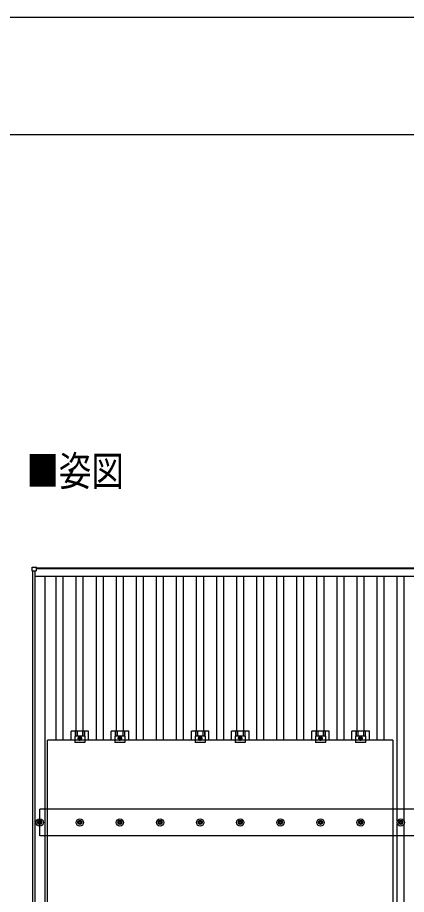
# Model space of a CAD drawing. Units: millimetres, scale not verified. Extents: x -12615 to 12615, y -8910 to 8910.
# Drawn here: x -10061 to -8121, y 4538 to 8910 of the extents above; entities that cross this region are included whole.
import ezdxf
from ezdxf.enums import TextEntityAlignment as Align

# ---------------------------------------------------------------- set-up
doc = ezdxf.new("R2010")
doc.units = ezdxf.units.MM
doc.header["$LTSCALE"] = 40
for name, color, linetype in [('0-2_USER1', 3, 'Continuous'), ('0-4_YKK_13', 4, 'Continuous'), ('0-5_YKK_A1', 4, 'Continuous'), ('0-7_YKK_ZWAK', 7, 'Continuous')]:
    doc.layers.add(name, color=color, linetype=linetype)
doc.styles.add('ＭＳ ゴシック', font='')
doc.styles.get('ＭＳ ゴシック').set_extended_font_data('MS Gothic')

msp = doc.modelspace()

# ---------------------------------------------------------------- linework, layer by layer
at = {"layer": '0-4_YKK_13'}
for p, q in [((-9988.3, 6151.35), (-9988.3, 6169.35)), ((-9987.3, 6170.35), (-9969.3, 6170.35)), ((-9968.3, 6169.35), (-9968.3, 6151.35)), ((-9969.3, 6150.35), (-9987.3, 6150.35)), ((-9793.65, 5308.04), (-9793.65, 5351.54)), ((-9773.52, 5351.54), (-9773.52, 5327.34)), ((-9772.12, 5351.54), (-9772.12, 5327.34)), ((-9763.92, 5351.54), (-9763.92, 5327.34)), ((-9736.08, 5351.54), (-9736.08, 5327.34)), ((-9727.88, 5351.54), (-9727.88, 5327.34)), ((-9726.48, 5351.54), (-9726.48, 5327.34)), ((-9593.65, 5308.04), (-9593.65, 5351.54)), ((-9573.52, 5351.54), (-9573.52, 5327.34)), ((-9572.12, 5351.54), (-9572.12, 5327.34)), ((-9563.92, 5351.54), (-9563.92, 5327.34)), ((-9536.08, 5351.54), (-9536.08, 5327.34)), ((-9527.88, 5351.54), (-9527.88, 5327.34)), ((-9526.48, 5351.54), (-9526.48, 5327.34)), ((-9193.65, 5308.04), (-9193.65, 5351.54)), ((-9173.52, 5351.54), (-9173.52, 5327.34)), ((-9172.12, 5351.54), (-9172.12, 5327.34)), ((-9163.92, 5351.54), (-9163.92, 5327.34)), ((-9136.08, 5351.54), (-9136.08, 5327.34)), ((-9127.88, 5351.54), (-9127.88, 5327.34)), ((-9126.48, 5351.54), (-9126.48, 5327.34)), ((-8993.65, 5308.04), (-8993.65, 5351.54)), ((-8973.52, 5351.54), (-8973.52, 5327.34)), ((-8972.12, 5351.54), (-8972.12, 5327.34)), ((-8963.92, 5351.54), (-8963.92, 5327.34)), ((-8936.08, 5351.54), (-8936.08, 5327.34)), ((-8927.88, 5351.54), (-8927.88, 5327.34)), ((-8926.48, 5351.54), (-8926.48, 5327.34)), ((-8593.65, 5308.04), (-8593.65, 5351.54)), ((-8573.52, 5351.54), (-8573.52, 5327.34)), ((-8572.12, 5351.54), (-8572.12, 5327.34)), ((-8563.92, 5351.54), (-8563.92, 5327.34)), ((-8536.08, 5351.54), (-8536.08, 5327.34)), ((-8527.88, 5351.54), (-8527.88, 5327.34)), ((-8526.48, 5351.54), (-8526.48, 5327.34)), ((-8393.65, 5308.04), (-8393.65, 5351.54)), ((-8373.52, 5351.54), (-8373.52, 5327.34)), ((-8372.12, 5351.54), (-8372.12, 5327.34)), ((-8363.92, 5351.54), (-8363.92, 5327.34)), ((-8336.08, 5351.54), (-8336.08, 5327.34)), ((-8327.88, 5351.54), (-8327.88, 5327.34)), ((-8326.48, 5351.54), (-8326.48, 5327.34)), ((-9911, 4174.04), (-9911, 5308.04)), ((-8189, 5308.04), (-9911, 5308.04)), ((-9775.01, 5327.34), (-9775, 5296.04)), ((-9725, 5327.34), (-9775.01, 5327.34)), ((-9761.5, 5316.54), (-9738.5, 5316.54)), ((-9750, 5304.04), (-9750, 5329.05)), ((-9575.01, 5327.34), (-9575, 5296.04)), ((-9525, 5327.34), (-9575.01, 5327.34)), ((-9561.5, 5316.54), (-9538.5, 5316.54)), ((-9550, 5304.04), (-9550, 5329.05)), ((-9175.01, 5327.34), (-9175, 5296.04)), ((-9125, 5327.34), (-9175.01, 5327.34)), ((-9161.5, 5316.54), (-9138.5, 5316.54)), ((-9150, 5304.04), (-9150, 5329.05)), ((-8975.01, 5327.34), (-8975, 5296.04)), ((-8925, 5327.34), (-8975.01, 5327.34)), ((-8961.5, 5316.54), (-8938.5, 5316.54)), ((-8950, 5304.04), (-8950, 5329.05)), ((-8575.01, 5327.34), (-8575, 5296.04)), ((-8525, 5327.34), (-8575.01, 5327.34)), ((-8561.5, 5316.54), (-8538.5, 5316.54)), ((-8550, 5304.04), (-8550, 5329.05)), ((-8375.01, 5327.34), (-8375, 5296.04)), ((-8325, 5327.34), (-8375.01, 5327.34)), ((-8361.5, 5316.54), (-8338.5, 5316.54)), ((-8350, 5304.04), (-8350, 5329.05)), ((-9960, 4898.8), (-9955.59, 4898.8)), ((-9951.76, 4907.05), (-9951.76, 4902.64)), ((-9948.26, 4907.05), (-9948.26, 4902.64)), ((-9944.42, 4898.8), (-9940.01, 4898.8)), ((-9760, 4898.8), (-9755.59, 4898.8)), ((-9751.76, 4907.05), (-9751.76, 4902.64)), ((-9748.26, 4907.05), (-9748.26, 4902.64)), ((-9744.42, 4898.8), (-9740.01, 4898.8)), ((-9560, 4898.8), (-9555.59, 4898.8)), ((-9551.76, 4907.05), (-9551.76, 4902.64)), ((-9548.26, 4907.05), (-9548.26, 4902.64)), ((-9544.42, 4898.8), (-9540.01, 4898.8)), ((-9360, 4898.8), (-9355.59, 4898.8)), ((-9351.76, 4907.05), (-9351.76, 4902.64)), ((-9348.26, 4907.05), (-9348.26, 4902.64)), ((-9344.42, 4898.8), (-9340.01, 4898.8)), ((-9160, 4898.8), (-9155.59, 4898.8)), ((-9151.76, 4907.05), (-9151.76, 4902.64)), ((-9148.26, 4907.05), (-9148.26, 4902.64)), ((-9144.42, 4898.8), (-9140.01, 4898.8)), ((-8960, 4898.8), (-8955.59, 4898.8)), ((-8951.76, 4907.05), (-8951.76, 4902.64)), ((-8948.26, 4907.05), (-8948.26, 4902.64)), ((-8944.42, 4898.8), (-8940.01, 4898.8)), ((-8760, 4898.8), (-8755.59, 4898.8)), ((-8751.76, 4907.05), (-8751.76, 4902.64)), ((-8748.26, 4907.05), (-8748.26, 4902.64)), ((-8744.42, 4898.8), (-8740.01, 4898.8)), ((-8560, 4898.8), (-8555.59, 4898.8)), ((-8551.76, 4907.05), (-8551.76, 4902.64)), ((-8548.26, 4907.05), (-8548.26, 4902.64)), ((-8544.42, 4898.8), (-8540.01, 4898.8)), ((-8360, 4898.8), (-8355.59, 4898.8)), ((-8351.76, 4907.05), (-8351.76, 4902.64)), ((-8348.26, 4907.05), (-8348.26, 4902.64)), ((-8344.42, 4898.8), (-8340.01, 4898.8)), ((-8160, 4898.8), (-8155.59, 4898.8)), ((-8151.76, 4907.05), (-8151.76, 4902.64)), ((-8148.26, 4907.05), (-8148.26, 4902.64)), ((-8144.42, 4898.8), (-8140.01, 4898.8)), ((-9960, 4895.3), (-9955.59, 4895.3)), ((-9951.76, 4891.47), (-9951.76, 4887.06)), ((-9948.26, 4891.47), (-9948.26, 4887.06)), ((-9944.42, 4895.3), (-9940.01, 4895.3)), ((-9760, 4895.3), (-9755.59, 4895.3)), ((-9751.76, 4891.47), (-9751.76, 4887.06)), ((-9748.26, 4891.47), (-9748.26, 4887.06)), ((-9744.42, 4895.3), (-9740.01, 4895.3)), ((-9560, 4895.3), (-9555.59, 4895.3)), ((-9551.76, 4891.47), (-9551.76, 4887.06)), ((-9548.26, 4891.47), (-9548.26, 4887.06)), ((-9544.42, 4895.3), (-9540.01, 4895.3)), ((-9360, 4895.3), (-9355.59, 4895.3)), ((-9351.76, 4891.47), (-9351.76, 4887.06)), ((-9348.26, 4891.47), (-9348.26, 4887.06)), ((-9344.42, 4895.3), (-9340.01, 4895.3)), ((-9160, 4895.3), (-9155.59, 4895.3)), ((-9151.76, 4891.47), (-9151.76, 4887.06)), ((-9148.26, 4891.47), (-9148.26, 4887.06)), ((-9144.42, 4895.3), (-9140.01, 4895.3)), ((-8960, 4895.3), (-8955.59, 4895.3)), ((-8951.76, 4891.47), (-8951.76, 4887.06)), ((-8948.26, 4891.47), (-8948.26, 4887.06)), ((-8944.42, 4895.3), (-8940.01, 4895.3)), ((-8760, 4895.3), (-8755.59, 4895.3)), ((-8751.76, 4891.47), (-8751.76, 4887.06)), ((-8748.26, 4891.47), (-8748.26, 4887.06)), ((-8744.42, 4895.3), (-8740.01, 4895.3)), ((-8560, 4895.3), (-8555.59, 4895.3)), ((-8551.76, 4891.47), (-8551.76, 4887.06)), ((-8548.26, 4891.47), (-8548.26, 4887.06)), ((-8544.42, 4895.3), (-8540.01, 4895.3)), ((-8360, 4895.3), (-8355.59, 4895.3)), ((-8351.76, 4891.47), (-8351.76, 4887.06)), ((-8348.26, 4891.47), (-8348.26, 4887.06)), ((-8344.42, 4895.3), (-8340.01, 4895.3)), ((-8160, 4895.3), (-8155.59, 4895.3)), ((-8151.76, 4891.47), (-8151.76, 4887.06)), ((-8148.26, 4891.47), (-8148.26, 4887.06)), ((-8144.42, 4895.3), (-8140.01, 4895.3))]:
    msp.add_line(p, q, dxfattribs=at)
for points in [[(-9706.35, 5308.04), (-9706.35, 5351.54), (-9793.65, 5351.54)], [(-9506.35, 5308.04), (-9506.35, 5351.54), (-9593.65, 5351.54)], [(-9106.35, 5308.04), (-9106.35, 5351.54), (-9193.65, 5351.54)], [(-8906.35, 5308.04), (-8906.35, 5351.54), (-8993.65, 5351.54)], [(-8506.35, 5308.04), (-8506.35, 5351.54), (-8593.65, 5351.54)], [(-8306.35, 5308.04), (-8306.35, 5351.54), (-8393.65, 5351.54)], [(-8189, 5308.04), (-8189, 4174.04), (-9911, 4174.04)], [(-9725, 5327.34), (-9725, 5296.04), (-9775, 5296.04)], [(-9525, 5327.34), (-9525, 5296.04), (-9575, 5296.04)], [(-9125, 5327.34), (-9125, 5296.04), (-9175, 5296.04)], [(-8925, 5327.34), (-8925, 5296.04), (-8975, 5296.04)], [(-8525, 5327.34), (-8525, 5296.04), (-8575, 5296.04)], [(-8325, 5327.34), (-8325, 5296.04), (-8375, 5296.04)]]:
    msp.add_lwpolyline(points, dxfattribs=at)
for points in [[(-9750, 5309.04), (-9743.5, 5312.79), (-9743.5, 5320.3), (-9750, 5324.05), (-9756.5, 5320.3), (-9756.5, 5312.79)], [(-9550, 5309.04), (-9543.5, 5312.79), (-9543.5, 5320.3), (-9550, 5324.05), (-9556.5, 5320.3), (-9556.5, 5312.79)], [(-9150, 5309.04), (-9143.5, 5312.79), (-9143.5, 5320.3), (-9150, 5324.05), (-9156.5, 5320.3), (-9156.5, 5312.79)], [(-8950, 5309.04), (-8943.5, 5312.79), (-8943.5, 5320.3), (-8950, 5324.05), (-8956.5, 5320.3), (-8956.5, 5312.79)], [(-8550, 5309.04), (-8543.5, 5312.79), (-8543.5, 5320.3), (-8550, 5324.05), (-8556.5, 5320.3), (-8556.5, 5312.79)], [(-8350, 5309.04), (-8343.5, 5312.79), (-8343.5, 5320.3), (-8350, 5324.05), (-8356.5, 5320.3), (-8356.5, 5312.79)]]:
    msp.add_lwpolyline(points, close=True, dxfattribs=at)
for centre, radius in [((-9750, 5316.54), 8.5), ((-9750, 5316.54), 6.5), ((-9750, 5316.54), 4), ((-9550, 5316.54), 8.5), ((-9550, 5316.54), 6.5), ((-9550, 5316.54), 4), ((-9150, 5316.54), 8.5), ((-9150, 5316.54), 6.5), ((-9150, 5316.54), 4), ((-8950, 5316.54), 8.5), ((-8950, 5316.54), 6.5), ((-8950, 5316.54), 4), ((-8550, 5316.54), 8.5), ((-8550, 5316.54), 6.5), ((-8550, 5316.54), 4), ((-8350, 5316.54), 8.5), ((-8350, 5316.54), 6.5), ((-8350, 5316.54), 4), ((-9950.01, 4897.05), 18.25), ((-9950.01, 4897.05), 10.15), ((-9950.01, 4897.05), 5.85), ((-9950.01, 4897.05), 5.25), ((-9750.01, 4897.05), 18.25), ((-9750.01, 4897.05), 10.15), ((-9750.01, 4897.05), 5.85), ((-9750.01, 4897.05), 5.25), ((-9550.01, 4897.05), 18.25), ((-9550.01, 4897.05), 10.15), ((-9550.01, 4897.05), 5.85), ((-9550.01, 4897.05), 5.25), ((-9350.01, 4897.05), 18.25), ((-9350.01, 4897.05), 10.15), ((-9350.01, 4897.05), 5.85), ((-9350.01, 4897.05), 5.25), ((-9150.01, 4897.05), 18.25), ((-9150.01, 4897.05), 10.15), ((-9150.01, 4897.05), 5.85), ((-9150.01, 4897.05), 5.25), ((-8950.01, 4897.05), 18.25), ((-8950.01, 4897.05), 10.15), ((-8950.01, 4897.05), 5.85), ((-8950.01, 4897.05), 5.25), ((-8750.01, 4897.05), 18.25), ((-8750.01, 4897.05), 10.15), ((-8750.01, 4897.05), 5.85), ((-8750.01, 4897.05), 5.25), ((-8550.01, 4897.05), 18.25), ((-8550.01, 4897.05), 10.15), ((-8550.01, 4897.05), 5.85), ((-8550.01, 4897.05), 5.25), ((-8350.01, 4897.05), 18.25), ((-8350.01, 4897.05), 10.15), ((-8350.01, 4897.05), 5.85), ((-8350.01, 4897.05), 5.25), ((-8150.01, 4897.05), 18.25), ((-8150.01, 4897.05), 10.15), ((-8150.01, 4897.05), 5.85), ((-8150.01, 4897.05), 5.25)]:
    msp.add_circle(centre, radius, dxfattribs=at)
for centre, start, end in [((-9987.3, 6169.35), 90, 180), ((-9969.3, 6169.35), 0, 90), ((-9987.3, 6151.35), 180, 270), ((-9969.3, 6151.35), 270, 0)]:
    msp.add_arc(centre, 1, start, end, dxfattribs=at)
at = {"layer": '0-5_YKK_A1'}
for p, q in [((-9968.3, 6167.05), (-6331.7, 6167.05)), ((-9985, 240.75), (-9985, 6150.35)), ((-9973, 240.75), (-9973, 6150.35)), ((-9973, 6124.26), (-6327, 6124.26)), ((-6331.7, 6162.27), (-9968.3, 6162.27)), ((-9923.5, 272.04), (-9923.5, 6124.26)), ((-9867.5, 5308.04), (-9867.5, 6124.26)), ((-9832.5, 5308.04), (-9832.5, 6124.26)), ((-9767.5, 5351.54), (-9767.5, 6124.26)), ((-9732.5, 5351.54), (-9732.5, 6124.26)), ((-9667.5, 5308.04), (-9667.5, 6124.26)), ((-9632.5, 5308.04), (-9632.5, 6124.26)), ((-9567.5, 5351.54), (-9567.5, 6124.26)), ((-9532.5, 5351.54), (-9532.5, 6124.26)), ((-9467.5, 5308.04), (-9467.5, 6124.26)), ((-9432.5, 5308.04), (-9432.5, 6124.26)), ((-9367.5, 5308.04), (-9367.5, 6124.26)), ((-9332.5, 5308.04), (-9332.5, 6124.26)), ((-9267.5, 5308.04), (-9267.5, 6124.26)), ((-9232.5, 5308.04), (-9232.5, 6124.26)), ((-9167.5, 5351.54), (-9167.5, 6124.26)), ((-9132.5, 5351.54), (-9132.5, 6124.26)), ((-9067.5, 5308.04), (-9067.5, 6124.26)), ((-9032.5, 5308.04), (-9032.5, 6124.26)), ((-8967.5, 5351.54), (-8967.5, 6124.26)), ((-8932.5, 5351.54), (-8932.5, 6124.26)), ((-8867.5, 5308.04), (-8867.5, 6124.26)), ((-8832.5, 5308.04), (-8832.5, 6124.26)), ((-8767.5, 5308.04), (-8767.5, 6124.26)), ((-8732.5, 5308.04), (-8732.5, 6124.26)), ((-8667.5, 5308.04), (-8667.5, 6124.26)), ((-8632.5, 5308.04), (-8632.5, 6124.26)), ((-8567.5, 5351.54), (-8567.5, 6124.26)), ((-8532.5, 5351.54), (-8532.5, 6124.26)), ((-8467.5, 5308.04), (-8467.5, 6124.26)), ((-8432.5, 5308.04), (-8432.5, 6124.26)), ((-8367.5, 5351.54), (-8367.5, 6124.26)), ((-8332.5, 5351.54), (-8332.5, 6124.26)), ((-8267.5, 5308.04), (-8267.5, 6124.26)), ((-8232.5, 5308.04), (-8232.5, 6124.26)), ((-8167.51, 4902.23), (-8167.51, 6124.26)), ((-8132.51, 4902.23), (-8132.51, 6124.26)), ((-6350.01, 4964.05), (-9950.01, 4964.05)), ((-9950.01, 4830.05), (-9950.01, 4964.05)), ((-8167.51, 1502.23), (-8167.51, 4891.88)), ((-8132.51, 1502.23), (-8132.51, 4891.88)), ((-6350.01, 4830.05), (-9950.01, 4830.05))]:
    msp.add_line(p, q, dxfattribs=at)
at = {"layer": '0-7_YKK_ZWAK'}
msp.add_line((11685.06, 8325), (-11714.94, 8325), dxfattribs=at)
msp.add_lwpolyline([(-12615, -8910), (12615, -8910), (12615, 8910), (-12615, 8910)], close=True, dxfattribs=at)

# ---------------------------------------------------------------- texts
at = {"layer": '0-2_USER1', "style": 'ＭＳ ゴシック', "width": 0.8}
msp.add_text('■姿図', height=148.5, dxfattribs=at).set_placement((-10016.8, 6530.61), align=Align.BOTTOM_LEFT)

doc.saveas('drawing.dxf')
